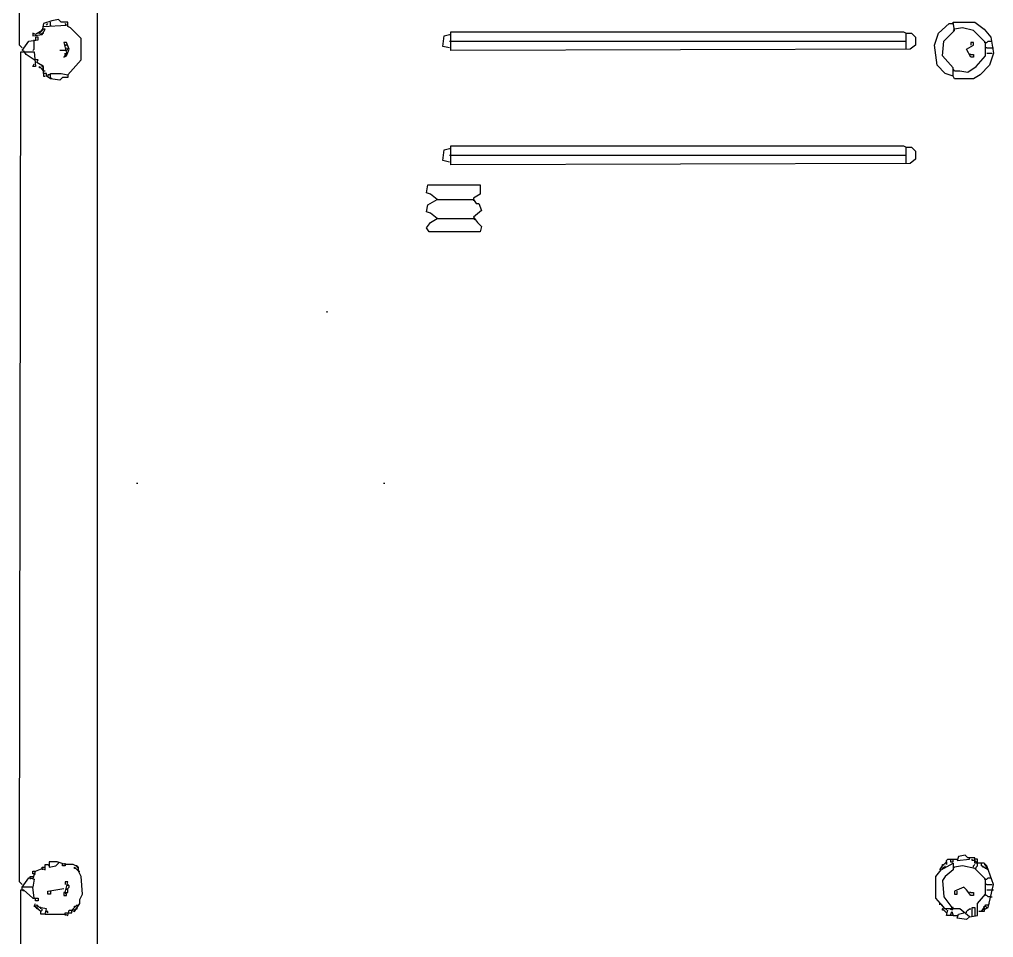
# Model space of a CAD drawing. Extents: x 3792242 to 5145247, y -1546315 to -1031918.
# Drawn here: x 3901071 to 3901584, y -1488766 to -1488283 of the extents above; entities that cross this region are included whole.
import ezdxf

# ---------------------------------------------------------------- set-up
doc = ezdxf.new("R2010")
doc.units = 0
doc.header["$MEASUREMENT"] = 0
doc.layers.add('ZZ-chladenie', color=133, linetype='CONTINUOUS')

msp = doc.modelspace()

# ---------------------------------------------------------------- linework, layer by layer
at = {"layer": 'ZZ-chladenie'}
for p, q in [((3901112.409, -1489010.638), (3901112.409, -1487443.378)), ((3901071.426, -1488296.962), (3901072.132, -1487860.278)), ((3901088.384, -1488284.243), (3901084.145, -1488285.656)), ((3901091.918, -1488283.537), (3901088.384, -1488284.243)), ((3901093.331, -1488284.95), (3901091.918, -1488283.537)), ((3901083.438, -1488289.19), (3901079.905, -1488291.309)), ((3901082.025, -1488290.603), (3901082.731, -1488289.896)), ((3901082.731, -1488289.896), (3901083.438, -1488289.19)), ((3901084.145, -1488285.656), (3901083.438, -1488289.19)), ((3901083.438, -1488289.19), (3901083.438, -1488288.483)), ((3901083.438, -1488288.483), (3901084.145, -1488288.483)), ((3901083.438, -1488291.309), (3901084.852, -1488288.483)), ((3901084.145, -1488287.07), (3901096.157, -1488286.363)), ((3901084.852, -1488288.483), (3901084.145, -1488288.483)), ((3901084.145, -1488290.603), (3901084.145, -1488289.896)), ((3901085.558, -1488286.363), (3901086.265, -1488285.656)), ((3901087.678, -1488286.363), (3901087.678, -1488284.95)), ((3901087.678, -1488286.363), (3901087.678, -1488287.07)), ((3901096.863, -1488284.95), (3901093.331, -1488284.95)), ((3901096.157, -1488286.363), (3901095.45, -1488285.656)), ((3901096.863, -1488287.07), (3901096.863, -1488284.95)), ((3901098.277, -1488287.777), (3901096.863, -1488287.07)), ((3901103.93, -1488293.429), (3901098.277, -1488287.777)), ((3901298.247, -1488299.789), (3901298.247, -1488289.896)), ((3901298.247, -1488289.896), (3901536.375, -1488289.896)), ((3901536.375, -1488289.896), (3901537.788, -1488290.603)), ((3901554.747, -1488290.603), (3901560.4, -1488285.656)), ((3901557.573, -1488294.843), (3901563.226, -1488289.19)), ((3901560.4, -1488285.656), (3901562.519, -1488285.656)), ((3901563.226, -1488289.19), (3901562.519, -1488284.95)), ((3901562.519, -1488284.95), (3901573.825, -1488284.95)), ((3901563.226, -1488288.483), (3901562.519, -1488289.19)), ((3901567.466, -1488287.777), (3901563.226, -1488288.483)), ((3901573.119, -1488289.19), (3901567.466, -1488287.777)), ((3901579.478, -1488295.549), (3901573.119, -1488289.19)), ((3901573.825, -1488284.95), (3901578.771, -1488288.483)), ((3901578.771, -1488288.483), (3901582.305, -1488292.722)), ((3901072.839, -1488299.789), (3901076.372, -1488294.843)), ((3901076.372, -1488294.843), (3901081.318, -1488294.136)), ((3901079.905, -1488291.309), (3901078.492, -1488290.603)), ((3901078.492, -1488290.603), (3901078.492, -1488292.016)), ((3901078.492, -1488292.016), (3901083.438, -1488291.309)), ((3901079.199, -1488299.082), (3901079.199, -1488294.136)), ((3901081.318, -1488292.722), (3901079.905, -1488292.722)), ((3901079.905, -1488292.722), (3901079.905, -1488294.136)), ((3901082.025, -1488290.603), (3901081.318, -1488290.603)), ((3901081.318, -1488294.136), (3901081.318, -1488292.722)), ((3901082.025, -1488290.603), (3901082.731, -1488291.309)), ((3901082.731, -1488291.309), (3901083.438, -1488290.603)), ((3901083.438, -1488290.603), (3901084.145, -1488290.603)), ((3901103.93, -1488304.735), (3901103.93, -1488293.429)), ((3901294.008, -1488297.669), (3901294.715, -1488292.016)), ((3901294.715, -1488292.016), (3901297.541, -1488291.309)), ((3901297.541, -1488291.309), (3901298.247, -1488291.309)), ((3901297.541, -1488294.843), (3901537.788, -1488294.843)), ((3901537.788, -1488299.082), (3901537.788, -1488290.603)), ((3901537.788, -1488290.603), (3901540.614, -1488290.603)), ((3901540.614, -1488290.603), (3901542.735, -1488292.722)), ((3901542.735, -1488292.722), (3901542.735, -1488296.962)), ((3901552.627, -1488296.962), (3901554.747, -1488290.603)), ((3901556.866, -1488302.615), (3901557.573, -1488294.843)), ((3901580.185, -1488295.549), (3901580.891, -1488294.843)), ((3901580.891, -1488294.843), (3901582.305, -1488294.843)), ((3901582.305, -1488292.722), (3901583.718, -1488301.202)), ((3901582.305, -1488294.843), (3901583.011, -1488294.843)), ((3901072.839, -1488298.376), (3901071.426, -1488296.962)), ((3901074.959, -1488301.908), (3901073.545, -1488299.789)), ((3901078.492, -1488299.789), (3901079.199, -1488299.082)), ((3901096.157, -1488299.789), (3901092.624, -1488299.789)), ((3901096.157, -1488295.549), (3901094.744, -1488295.549)), ((3901094.744, -1488295.549), (3901096.157, -1488301.202)), ((3901096.157, -1488296.962), (3901095.45, -1488296.962)), ((3901095.45, -1488296.962), (3901096.157, -1488296.962)), ((3901097.57, -1488299.082), (3901096.157, -1488295.549)), ((3901096.863, -1488299.082), (3901096.157, -1488298.376)), ((3901096.157, -1488299.789), (3901096.863, -1488299.082)), ((3901096.157, -1488302.615), (3901097.57, -1488299.082)), ((3901297.541, -1488298.376), (3901294.008, -1488297.669)), ((3901539.908, -1488299.082), (3901298.247, -1488299.789)), ((3901542.735, -1488296.962), (3901539.908, -1488299.082)), ((3901554.04, -1488307.561), (3901552.627, -1488296.962)), ((3901569.585, -1488299.082), (3901573.119, -1488296.962)), ((3901571.705, -1488303.322), (3901569.585, -1488299.082)), ((3901573.119, -1488295.549), (3901571.705, -1488295.549)), ((3901571.705, -1488295.549), (3901571.705, -1488296.962)), ((3901573.119, -1488296.962), (3901573.119, -1488295.549)), ((3901579.478, -1488295.549), (3901578.771, -1488295.549)), ((3901579.478, -1488295.549), (3901580.185, -1488295.549)), ((3901579.478, -1488302.615), (3901579.478, -1488295.549)), ((3901580.185, -1488298.376), (3901579.478, -1488298.376)), ((3901580.185, -1488298.376), (3901583.011, -1488298.376)), ((3901583.011, -1488298.376), (3901583.718, -1488298.376)), ((3901071.426, -1488737.18), (3901072.132, -1488300.495)), ((3901072.132, -1488300.495), (3901079.199, -1488300.495)), ((3901079.199, -1488304.735), (3901074.959, -1488301.908)), ((3901079.199, -1488300.495), (3901079.905, -1488308.268)), ((3901081.318, -1488304.735), (3901079.199, -1488304.735)), ((3901080.612, -1488306.148), (3901081.318, -1488304.735)), ((3901096.157, -1488301.202), (3901094.744, -1488303.322)), ((3901094.744, -1488303.322), (3901096.157, -1488302.615)), ((3901095.45, -1488301.908), (3901095.45, -1488301.202)), ((3901096.157, -1488302.615), (3901095.45, -1488301.908)), ((3901096.863, -1488312.508), (3901103.93, -1488304.735)), ((3901562.519, -1488308.974), (3901556.866, -1488302.615)), ((3901571.705, -1488301.908), (3901570.999, -1488301.908)), ((3901571.705, -1488301.908), (3901573.119, -1488301.908)), ((3901573.119, -1488303.322), (3901571.705, -1488303.322)), ((3901573.119, -1488301.908), (3901573.119, -1488303.322)), ((3901574.532, -1488308.268), (3901579.478, -1488302.615)), ((3901580.185, -1488301.202), (3901583.011, -1488301.202)), ((3901583.718, -1488301.202), (3901581.598, -1488307.561)), ((3901078.492, -1488308.268), (3901079.199, -1488306.855)), ((3901079.905, -1488308.268), (3901078.492, -1488308.268)), ((3901084.145, -1488308.268), (3901080.612, -1488306.148)), ((3901082.025, -1488308.974), (3901082.025, -1488308.268)), ((3901084.145, -1488310.388), (3901082.025, -1488308.268)), ((3901082.731, -1488308.974), (3901082.025, -1488308.974)), ((3901083.438, -1488307.561), (3901082.731, -1488307.561)), ((3901083.438, -1488308.268), (3901083.438, -1488307.561)), ((3901084.145, -1488308.974), (3901083.438, -1488308.268)), ((3901083.438, -1488309.681), (3901084.145, -1488308.974)), ((3901084.145, -1488310.388), (3901083.438, -1488309.681)), ((3901084.145, -1488311.801), (3901084.145, -1488308.268)), ((3901084.145, -1488310.388), (3901084.852, -1488310.388)), ((3901558.28, -1488311.801), (3901554.04, -1488307.561)), ((3901562.519, -1488313.214), (3901562.519, -1488308.974)), ((3901563.226, -1488310.388), (3901562.519, -1488309.681)), ((3901563.226, -1488310.388), (3901566.053, -1488310.388)), ((3901566.053, -1488310.388), (3901570.292, -1488311.095)), ((3901570.292, -1488311.095), (3901574.532, -1488308.268)), ((3901581.598, -1488307.561), (3901576.652, -1488312.508)), ((3901084.145, -1488311.801), (3901084.145, -1488313.214)), ((3901085.558, -1488311.801), (3901084.145, -1488311.801)), ((3901084.145, -1488313.214), (3901084.852, -1488313.214)), ((3901085.558, -1488313.214), (3901085.558, -1488311.801)), ((3901087.678, -1488314.627), (3901085.558, -1488313.214)), ((3901087.678, -1488312.508), (3901086.265, -1488312.508)), ((3901086.265, -1488312.508), (3901086.265, -1488313.214)), ((3901087.678, -1488313.921), (3901087.678, -1488311.801)), ((3901087.678, -1488311.801), (3901093.331, -1488311.801)), ((3901087.678, -1488313.921), (3901088.384, -1488314.627)), ((3901092.624, -1488315.334), (3901087.678, -1488314.627)), ((3901094.037, -1488313.921), (3901092.624, -1488315.334)), ((3901093.331, -1488311.801), (3901096.863, -1488312.508)), ((3901096.863, -1488313.921), (3901094.037, -1488313.921)), ((3901096.863, -1488312.508), (3901096.863, -1488313.921)), ((3901562.519, -1488313.214), (3901558.28, -1488311.801)), ((3901563.226, -1488314.627), (3901562.519, -1488313.214)), ((3901573.119, -1488314.627), (3901563.226, -1488314.627)), ((3901576.652, -1488312.508), (3901573.119, -1488314.627)), ((3901294.715, -1488352.078), (3901297.541, -1488351.371)), ((3901297.541, -1488351.371), (3901298.247, -1488351.371)), ((3901298.247, -1488359.851), (3901298.247, -1488349.958)), ((3901298.247, -1488349.958), (3901536.375, -1488349.958)), ((3901536.375, -1488349.958), (3901537.788, -1488350.665)), ((3901537.788, -1488359.144), (3901537.788, -1488350.665)), ((3901537.788, -1488350.665), (3901540.614, -1488350.665)), ((3901540.614, -1488350.665), (3901542.735, -1488352.784)), ((3901294.008, -1488357.731), (3901294.715, -1488352.078)), ((3901297.541, -1488354.904), (3901537.788, -1488354.904)), ((3901542.735, -1488352.784), (3901542.735, -1488357.024)), ((3901297.541, -1488358.438), (3901294.008, -1488357.731)), ((3901539.908, -1488359.144), (3901298.247, -1488359.851)), ((3901542.735, -1488357.024), (3901539.908, -1488359.144)), ((3901285.528, -1488374.69), (3901286.235, -1488370.449)), ((3901286.235, -1488370.449), (3901313.793, -1488370.449)), ((3901313.793, -1488370.449), (3901313.793, -1488375.396)), ((3901287.649, -1488375.396), (3901285.528, -1488374.69)), ((3901291.181, -1488378.222), (3901287.649, -1488375.396)), ((3901313.793, -1488375.396), (3901310.26, -1488377.516)), ((3901285.528, -1488384.582), (3901286.235, -1488381.049)), ((3901286.235, -1488381.049), (3901291.181, -1488378.222)), ((3901291.181, -1488378.222), (3901290.475, -1488377.516)), ((3901291.181, -1488378.222), (3901310.26, -1488378.222)), ((3901310.26, -1488377.516), (3901310.26, -1488378.222)), ((3901310.26, -1488378.222), (3901310.26, -1488378.929)), ((3901310.26, -1488378.222), (3901311.673, -1488380.342)), ((3901311.673, -1488380.342), (3901313.086, -1488380.342)), ((3901313.086, -1488380.342), (3901314.499, -1488383.875)), ((3901287.649, -1488385.288), (3901285.528, -1488384.582)), ((3901291.181, -1488388.115), (3901287.649, -1488385.288)), ((3901314.499, -1488383.875), (3901310.26, -1488387.408)), ((3901285.528, -1488393.061), (3901287.649, -1488390.235)), ((3901287.649, -1488390.235), (3901291.181, -1488388.115)), ((3901291.181, -1488388.115), (3901290.475, -1488387.408)), ((3901291.181, -1488388.115), (3901310.26, -1488388.115)), ((3901310.26, -1488387.408), (3901312.38, -1488390.235)), ((3901310.26, -1488388.115), (3901310.967, -1488388.822)), ((3901312.38, -1488390.235), (3901314.499, -1488392.355)), ((3901314.499, -1488392.355), (3901313.793, -1488395.181)), ((3901286.942, -1488395.181), (3901285.528, -1488393.061)), ((3901313.793, -1488395.181), (3901286.942, -1488395.181)), ((3901233.24, -1488437.578), (3901233.24, -1488436.871)), ((3901132.901, -1488527.317), (3901133.607, -1488527.317)), ((3901262.917, -1488527.317), (3901263.624, -1488527.317)), ((3901558.987, -1488725.874), (3901559.693, -1488725.168)), ((3901559.693, -1488725.168), (3901564.639, -1488725.168)), ((3901561.106, -1488725.168), (3901561.106, -1488726.581)), ((3901562.519, -1488726.581), (3901562.519, -1488725.168)), ((3901565.346, -1488723.755), (3901564.639, -1488725.874)), ((3901564.639, -1488725.874), (3901570.999, -1488725.168)), ((3901568.879, -1488723.048), (3901565.346, -1488723.755)), ((3901570.292, -1488724.461), (3901568.879, -1488723.048)), ((3901573.825, -1488724.461), (3901570.292, -1488724.461)), ((3901570.999, -1488725.168), (3901570.999, -1488724.461)), ((3901572.412, -1488725.874), (3901572.412, -1488725.168)), ((3901573.825, -1488727.287), (3901573.825, -1488724.461)), ((3901575.239, -1488725.168), (3901573.825, -1488725.168)), ((3901575.239, -1488727.287), (3901575.239, -1488725.168)), ((3901079.905, -1488731.528), (3901083.438, -1488730.114)), ((3901083.438, -1488730.114), (3901083.438, -1488729.407)), ((3901083.438, -1488729.407), (3901084.852, -1488729.407)), ((3901083.438, -1488730.114), (3901083.438, -1488730.821)), ((3901083.438, -1488730.114), (3901084.852, -1488730.821)), ((3901084.852, -1488730.821), (3901084.852, -1488727.994)), ((3901084.852, -1488727.994), (3901086.265, -1488727.994)), ((3901086.265, -1488727.994), (3901086.971, -1488728.701)), ((3901091.211, -1488726.581), (3901086.971, -1488726.581)), ((3901086.971, -1488726.581), (3901086.971, -1488729.407)), ((3901086.971, -1488729.407), (3901090.504, -1488728.701)), ((3901090.504, -1488728.701), (3901091.918, -1488727.287)), ((3901095.45, -1488727.994), (3901091.211, -1488726.581)), ((3901091.918, -1488727.287), (3901091.918, -1488726.581)), ((3901094.037, -1488728.701), (3901094.037, -1488727.287)), ((3901095.45, -1488728.701), (3901094.037, -1488728.701)), ((3901095.45, -1488727.994), (3901095.45, -1488727.287)), ((3901095.45, -1488727.994), (3901095.45, -1488728.701)), ((3901099.69, -1488727.994), (3901095.45, -1488727.994)), ((3901102.517, -1488729.407), (3901099.69, -1488727.994)), ((3901100.397, -1488730.114), (3901100.397, -1488729.407)), ((3901102.517, -1488731.528), (3901100.397, -1488729.407)), ((3901101.104, -1488730.114), (3901100.397, -1488730.114)), ((3901101.81, -1488728.701), (3901101.104, -1488728.701)), ((3901101.81, -1488729.407), (3901101.81, -1488728.701)), ((3901102.517, -1488730.114), (3901101.81, -1488729.407)), ((3901101.81, -1488730.821), (3901102.517, -1488730.114)), ((3901102.517, -1488731.528), (3901102.517, -1488729.407)), ((3901555.453, -1488730.821), (3901556.866, -1488728.701)), ((3901556.16, -1488730.821), (3901562.519, -1488727.287)), ((3901556.16, -1488729.407), (3901556.866, -1488728.701)), ((3901556.16, -1488729.407), (3901556.866, -1488730.114)), ((3901556.866, -1488730.114), (3901556.16, -1488729.407)), ((3901556.866, -1488728.701), (3901558.987, -1488726.581)), ((3901556.866, -1488728.701), (3901556.866, -1488727.994)), ((3901556.866, -1488727.994), (3901557.573, -1488727.994)), ((3901556.866, -1488730.114), (3901557.573, -1488729.407)), ((3901557.573, -1488729.407), (3901558.28, -1488729.407)), ((3901558.28, -1488729.407), (3901558.28, -1488728.701)), ((3901558.987, -1488726.581), (3901558.987, -1488725.874)), ((3901558.987, -1488726.581), (3901558.987, -1488727.994)), ((3901558.987, -1488727.994), (3901558.987, -1488726.581)), ((3901561.106, -1488726.581), (3901562.519, -1488726.581)), ((3901562.519, -1488727.287), (3901562.519, -1488730.821)), ((3901563.226, -1488729.407), (3901562.519, -1488730.114)), ((3901567.466, -1488728.701), (3901563.226, -1488729.407)), ((3901573.825, -1488730.114), (3901567.466, -1488728.701)), ((3901573.825, -1488725.874), (3901572.412, -1488725.874)), ((3901573.119, -1488728.701), (3901573.825, -1488727.994)), ((3901573.119, -1488729.407), (3901573.119, -1488728.701)), ((3901574.532, -1488726.581), (3901573.825, -1488725.874)), ((3901578.771, -1488727.287), (3901573.825, -1488727.287)), ((3901579.478, -1488735.767), (3901573.825, -1488730.114)), ((3901575.239, -1488727.287), (3901574.532, -1488726.581)), ((3901574.532, -1488729.407), (3901575.239, -1488728.701)), ((3901574.532, -1488730.114), (3901574.532, -1488729.407)), ((3901575.239, -1488728.701), (3901575.239, -1488727.287)), ((3901577.358, -1488728.701), (3901577.358, -1488727.287)), ((3901580.891, -1488730.821), (3901577.358, -1488728.701)), ((3901578.065, -1488729.407), (3901578.065, -1488728.701)), ((3901578.771, -1488729.407), (3901578.065, -1488729.407)), ((3901580.185, -1488728.701), (3901578.771, -1488727.287)), ((3901579.478, -1488727.994), (3901578.771, -1488727.994)), ((3901578.771, -1488729.407), (3901579.478, -1488730.114)), ((3901579.478, -1488728.701), (3901579.478, -1488727.994)), ((3901580.185, -1488729.407), (3901579.478, -1488728.701)), ((3901579.478, -1488730.114), (3901580.185, -1488729.407)), ((3901579.478, -1488730.114), (3901580.185, -1488729.407)), ((3901583.718, -1488738.594), (3901580.185, -1488728.701)), ((3901072.839, -1488740.007), (3901076.372, -1488735.06)), ((3901076.372, -1488735.06), (3901077.079, -1488735.06)), ((3901077.079, -1488735.06), (3901077.079, -1488734.354)), ((3901077.079, -1488734.354), (3901078.492, -1488734.354)), ((3901077.079, -1488735.06), (3901077.079, -1488735.767)), ((3901077.079, -1488735.06), (3901079.199, -1488735.767)), ((3901078.492, -1488732.941), (3901078.492, -1488731.528)), ((3901078.492, -1488731.528), (3901079.905, -1488731.528)), ((3901078.492, -1488735.767), (3901079.905, -1488731.528)), ((3901079.199, -1488732.941), (3901078.492, -1488732.941)), ((3901078.492, -1488734.354), (3901079.199, -1488734.354)), ((3901079.199, -1488732.941), (3901079.905, -1488732.941)), ((3901102.517, -1488731.528), (3901101.81, -1488730.821)), ((3901102.517, -1488731.528), (3901103.223, -1488731.528)), ((3901103.93, -1488734.354), (3901102.517, -1488731.528)), ((3901104.636, -1488743.539), (3901103.93, -1488734.354)), ((3901553.334, -1488734.354), (3901556.16, -1488730.821)), ((3901553.334, -1488745.659), (3901553.334, -1488734.354)), ((3901558.28, -1488734.354), (3901556.866, -1488736.473)), ((3901562.519, -1488730.821), (3901558.28, -1488734.354)), ((3901580.185, -1488735.767), (3901580.891, -1488735.06)), ((3901580.891, -1488735.06), (3901582.305, -1488735.06)), ((3901072.839, -1488738.594), (3901071.426, -1488737.18)), ((3901072.839, -1488741.42), (3901072.839, -1488740.007)), ((3901078.492, -1488740.007), (3901072.839, -1488740.007)), ((3901079.199, -1488735.767), (3901078.492, -1488740.007)), ((3901079.199, -1488745.659), (3901078.492, -1488740.007)), ((3901086.265, -1488742.126), (3901094.744, -1488740.713)), ((3901095.45, -1488742.833), (3901096.863, -1488737.18)), ((3901096.863, -1488737.18), (3901095.45, -1488737.18)), ((3901095.45, -1488737.18), (3901095.45, -1488738.594)), ((3901096.157, -1488741.42), (3901096.157, -1488740.713)), ((3901097.57, -1488739.3), (3901096.863, -1488738.594)), ((3901096.863, -1488738.594), (3901096.863, -1488739.3)), ((3901096.863, -1488740.713), (3901097.57, -1488740.007)), ((3901096.863, -1488742.833), (3901096.863, -1488740.713)), ((3901097.57, -1488740.007), (3901097.57, -1488739.3)), ((3901556.866, -1488736.473), (3901557.573, -1488744.953)), ((3901568.172, -1488740.007), (3901563.226, -1488742.126)), ((3901569.585, -1488741.42), (3901568.172, -1488740.007)), ((3901579.478, -1488735.767), (3901578.771, -1488735.767)), ((3901579.478, -1488735.767), (3901580.185, -1488735.767)), ((3901579.478, -1488743.539), (3901579.478, -1488735.767)), ((3901580.185, -1488738.594), (3901579.478, -1488738.594)), ((3901580.185, -1488738.594), (3901583.011, -1488738.594)), ((3901580.891, -1488750.606), (3901583.718, -1488738.594)), ((3901072.132, -1488871.436), (3901072.132, -1488741.42)), ((3901072.132, -1488741.42), (3901073.545, -1488741.42)), ((3901072.839, -1488741.42), (3901073.545, -1488742.126)), ((3901073.545, -1488741.42), (3901078.492, -1488745.659)), ((3901078.492, -1488745.659), (3901081.318, -1488745.659)), ((3901079.905, -1488747.073), (3901079.905, -1488745.659)), ((3901081.318, -1488745.659), (3901081.318, -1488747.073)), ((3901086.265, -1488743.539), (3901086.265, -1488742.126)), ((3901087.678, -1488743.539), (3901086.265, -1488743.539)), ((3901087.678, -1488742.126), (3901087.678, -1488743.539)), ((3901095.45, -1488742.833), (3901094.744, -1488742.833)), ((3901094.744, -1488742.833), (3901094.744, -1488744.246)), ((3901094.744, -1488744.246), (3901096.157, -1488744.246)), ((3901096.157, -1488743.539), (3901095.45, -1488742.833)), ((3901095.45, -1488742.833), (3901096.157, -1488742.833)), ((3901095.45, -1488742.833), (3901096.863, -1488742.833)), ((3901096.157, -1488744.246), (3901096.157, -1488743.539)), ((3901103.223, -1488746.366), (3901104.636, -1488743.539)), ((3901558.28, -1488751.312), (3901553.334, -1488745.659)), ((3901557.573, -1488744.953), (3901561.813, -1488750.606)), ((3901563.226, -1488742.126), (3901563.226, -1488743.539)), ((3901563.226, -1488743.539), (3901564.639, -1488743.539)), ((3901564.639, -1488743.539), (3901564.639, -1488742.126)), ((3901571.705, -1488744.246), (3901569.585, -1488741.42)), ((3901571.705, -1488742.833), (3901570.999, -1488742.833)), ((3901571.705, -1488742.833), (3901573.119, -1488742.833)), ((3901573.119, -1488744.246), (3901571.705, -1488744.246)), ((3901573.119, -1488742.833), (3901573.119, -1488744.246)), ((3901575.239, -1488748.486), (3901579.478, -1488743.539)), ((3901580.185, -1488744.246), (3901579.478, -1488744.246)), ((3901580.185, -1488741.42), (3901583.011, -1488741.42)), ((3901580.891, -1488744.953), (3901580.185, -1488744.246)), ((3901582.305, -1488744.953), (3901580.891, -1488744.953)), ((3901582.305, -1488744.953), (3901583.011, -1488744.953)), ((3901583.011, -1488741.42), (3901583.718, -1488741.42)), ((3901079.199, -1488749.899), (3901079.905, -1488748.486)), ((3901082.731, -1488752.725), (3901079.199, -1488749.899)), ((3901081.318, -1488747.073), (3901079.905, -1488747.073)), ((3901079.905, -1488749.899), (3901080.612, -1488749.192)), ((3901080.612, -1488750.606), (3901079.905, -1488749.899)), ((3901082.025, -1488750.606), (3901080.612, -1488749.192)), ((3901080.612, -1488750.606), (3901081.318, -1488749.899)), ((3901080.612, -1488751.312), (3901080.612, -1488750.606)), ((3901081.318, -1488749.899), (3901082.025, -1488750.606)), ((3901082.731, -1488750.606), (3901082.025, -1488750.606)), ((3901085.558, -1488751.312), (3901082.025, -1488750.606)), ((3901082.731, -1488751.312), (3901082.731, -1488750.606)), ((3901098.984, -1488752.019), (3901101.81, -1488749.192)), ((3901100.397, -1488752.725), (3901103.223, -1488748.486)), ((3901100.397, -1488750.606), (3901100.397, -1488749.899)), ((3901100.397, -1488749.899), (3901101.104, -1488749.899)), ((3901101.81, -1488749.192), (3901101.81, -1488750.606)), ((3901101.81, -1488751.312), (3901101.81, -1488750.606)), ((3901103.223, -1488748.486), (3901103.223, -1488746.366)), ((3901555.453, -1488749.192), (3901555.453, -1488748.486)), ((3901556.866, -1488749.899), (3901556.866, -1488749.192)), ((3901556.866, -1488751.312), (3901557.573, -1488750.606)), ((3901557.573, -1488750.606), (3901558.28, -1488751.312)), ((3901561.813, -1488750.606), (3901561.106, -1488752.019)), ((3901562.519, -1488750.606), (3901561.813, -1488750.606)), ((3901562.519, -1488751.312), (3901562.519, -1488750.606)), ((3901572.412, -1488755.552), (3901572.412, -1488750.606)), ((3901572.412, -1488750.606), (3901573.825, -1488750.606)), ((3901573.825, -1488750.606), (3901573.825, -1488754.139)), ((3901575.239, -1488754.846), (3901575.239, -1488748.486)), ((3901577.358, -1488752.725), (3901578.771, -1488750.606)), ((3901578.065, -1488751.312), (3901578.771, -1488750.606)), ((3901578.771, -1488750.606), (3901578.771, -1488749.899)), ((3901578.771, -1488749.899), (3901579.478, -1488749.899)), ((3901578.771, -1488750.606), (3901578.771, -1488752.725)), ((3901579.478, -1488749.899), (3901579.478, -1488749.192)), ((3901579.478, -1488749.192), (3901580.891, -1488749.192)), ((3901580.185, -1488750.606), (3901579.478, -1488749.899)), ((3901579.478, -1488751.312), (3901580.185, -1488750.606)), ((3901579.478, -1488751.312), (3901580.891, -1488750.606)), ((3901580.891, -1488749.192), (3901581.598, -1488748.486)), ((3901081.318, -1488751.312), (3901080.612, -1488751.312)), ((3901082.025, -1488752.019), (3901081.318, -1488751.312)), ((3901082.731, -1488752.725), (3901082.025, -1488752.019)), ((3901082.731, -1488752.725), (3901083.438, -1488752.019)), ((3901082.731, -1488754.139), (3901082.731, -1488752.725)), ((3901084.852, -1488754.139), (3901082.731, -1488754.139)), ((3901083.438, -1488752.019), (3901083.438, -1488751.312)), ((3901084.852, -1488754.139), (3901085.558, -1488751.312)), ((3901084.852, -1488754.139), (3901095.45, -1488754.139)), ((3901086.265, -1488752.725), (3901085.558, -1488752.725)), ((3901085.558, -1488752.725), (3901086.265, -1488753.432)), ((3901086.265, -1488753.432), (3901086.265, -1488752.725)), ((3901095.45, -1488754.139), (3901095.45, -1488753.432)), ((3901095.45, -1488753.432), (3901096.863, -1488753.432)), ((3901095.45, -1488754.139), (3901095.45, -1488754.846)), ((3901095.45, -1488754.139), (3901096.863, -1488754.846)), ((3901096.863, -1488754.846), (3901097.57, -1488752.019)), ((3901096.863, -1488753.432), (3901098.984, -1488753.432)), ((3901097.57, -1488752.019), (3901098.984, -1488752.019)), ((3901098.984, -1488752.019), (3901099.69, -1488751.312)), ((3901098.984, -1488753.432), (3901098.984, -1488752.019)), ((3901098.984, -1488752.019), (3901100.397, -1488752.725)), ((3901099.69, -1488751.312), (3901100.397, -1488752.019)), ((3901100.397, -1488752.019), (3901101.104, -1488751.312)), ((3901101.104, -1488751.312), (3901101.81, -1488751.312)), ((3901556.866, -1488752.019), (3901556.866, -1488751.312)), ((3901558.987, -1488753.432), (3901556.866, -1488751.312)), ((3901557.573, -1488752.019), (3901556.866, -1488752.019)), ((3901558.28, -1488752.725), (3901557.573, -1488752.019)), ((3901558.987, -1488751.312), (3901558.28, -1488751.312)), ((3901566.053, -1488751.312), (3901558.28, -1488751.312)), ((3901558.987, -1488753.432), (3901558.28, -1488752.725)), ((3901558.987, -1488752.019), (3901558.987, -1488751.312)), ((3901558.987, -1488754.846), (3901559.693, -1488752.019)), ((3901562.519, -1488754.846), (3901558.987, -1488754.846)), ((3901561.106, -1488754.846), (3901561.813, -1488752.725)), ((3901561.813, -1488752.019), (3901562.519, -1488751.312)), ((3901561.813, -1488752.725), (3901562.519, -1488754.846)), ((3901562.519, -1488754.846), (3901564.639, -1488754.846)), ((3901564.639, -1488756.259), (3901565.346, -1488754.139)), ((3901565.346, -1488754.139), (3901568.172, -1488753.432)), ((3901570.999, -1488755.552), (3901566.053, -1488751.312)), ((3901568.172, -1488753.432), (3901568.172, -1488752.725)), ((3901569.585, -1488752.725), (3901570.292, -1488752.019)), ((3901569.585, -1488753.432), (3901569.585, -1488752.725)), ((3901570.999, -1488755.552), (3901569.585, -1488756.965)), ((3901570.292, -1488752.019), (3901570.999, -1488751.312)), ((3901570.999, -1488755.552), (3901570.292, -1488754.846)), ((3901570.999, -1488751.312), (3901571.705, -1488751.312)), ((3901570.999, -1488755.552), (3901575.239, -1488754.846)), ((3901573.825, -1488754.139), (3901573.825, -1488754.846)), ((3901578.771, -1488752.725), (3901575.945, -1488752.725)), ((3901578.065, -1488751.312), (3901578.771, -1488752.019)), ((3901578.771, -1488752.019), (3901578.065, -1488751.312)), ((3901578.771, -1488752.019), (3901579.478, -1488751.312)), ((3901569.585, -1488756.965), (3901564.639, -1488756.259))]:
    msp.add_line(p, q, dxfattribs=at)

doc.saveas('drawing.dxf')
